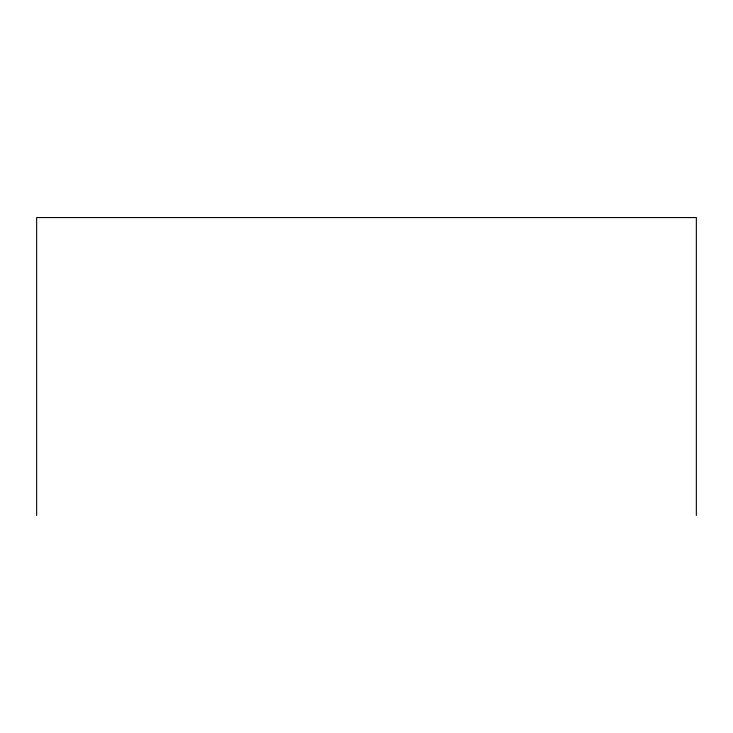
<?xml version="1.0" encoding="UTF-8"?>
<svg xmlns="http://www.w3.org/2000/svg" width="733" height="733" viewBox="0 0 733 733"><rect width="100%" height="100%" fill="white"/><g stroke="black" fill="none" stroke-linecap="round" stroke-linejoin="round"><path stroke-width="1.1" d="M696.35 515.446L696.35 217.554L36.65 217.554L36.65 515.446"/></g></svg>
